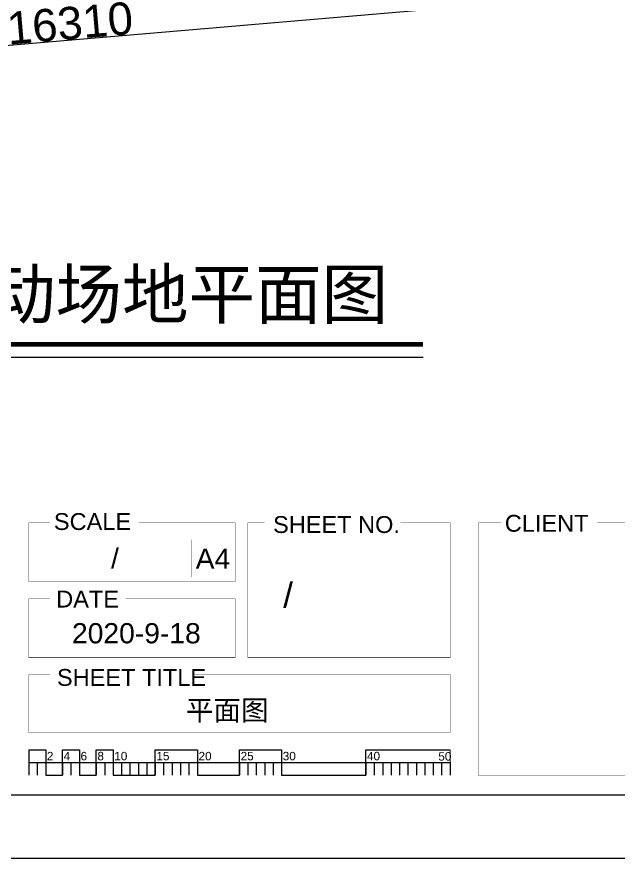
# Model space of a CAD drawing. Header units: inches. Extents: x -17552 to 36880, y -24560 to 13931.
# Drawn here: x -3825 to 5441, y -24560 to -11613 of the extents above; entities that cross this region are included whole.
import ezdxf
from ezdxf.enums import TextEntityAlignment as Align

# ---------------------------------------------------------------- set-up
doc = ezdxf.new("R2010")
doc.units = ezdxf.units.IN
doc.header["$MEASUREMENT"] = 0
doc.layers.add('DIM', color=3, linetype='Continuous')
doc.styles.get("Standard").update_dxf_attribs({"font": 'arial.ttf'})
doc.dimstyles.new('DIM-200MM', dxfattribs={"dimtxt": 200, "dimasz": 120, "dimexe": 10, "dimexo": 10, "dimgap": 0.7, "dimtad": 1, "dimdec": 0, "dimrnd": 5, "dimzin": 1, "dimdsep": 46, "dimtxsty": 'Standard', "dimblk": 'OBLIQUE', "dimcen": 0.5, "dimdle": 1, "dimclrd": 256, "dimclre": 256, "dimclrt": 7, "dimaunit": 1, "dimadec": 0, "dimazin": 0, "dimtfac": 1, "dimtdec": 0, "dimtix": 1, "dimtmove": 2, "dimatfit": 3, "dimfxl": 0, "dimtolj": 1, "dimtzin": 1, "dimarcsym": 0})

# ---------------------------------------------------------------- blocks, each defined once
blk = doc.blocks.new('_Oblique')
at = {"color": 0, "linetype": 'ByBlock', "lineweight": -2}
blk.add_line((-0.5, -0.5), (0.5, 0.5), dxfattribs=at)
blk = doc.blocks.new('*D42')
at = {"layer": 'DEFPOINTS', "color": 0, "transparency": 16777216}
for p in [(5016, -9839), (-11234, -11233), (5139, -11271)]:
    blk.add_point(p, dxfattribs=at)
at = {"layer": 'DIM', "lineweight": -2, "transparency": 16777216}
for p, q in [((5096, -10773), (5139, -11281)), ((-11113, -12665), (5140, -11271)), ((-11154, -12167), (-11111, -12675))]:
    blk.add_line(p, q, dxfattribs=at)
at = {"layer": 'DIM', "lineweight": -2, "transparency": 16777216, "xscale": 300, "yscale": 300, "zscale": 300}
for p, rotation in [((5139, -11271), 4.902385991342793), ((-11112, -12665), 184.9023859913428)]:
    blk.add_blockref('_Oblique', p, dxfattribs=dict(at, rotation=rotation))
at = {"layer": 'DIM', "color": 7, "transparency": 16777216, "insert": (-3008, -11713), "char_height": 500, "attachment_point": 5, "rotation": 4.9024}
blk.add_mtext('\\A1;16310', dxfattribs=at)

msp = doc.modelspace()

# ---------------------------------------------------------------- linework, layer by layer
at = {"color": 8}
msp.add_line((-3639.7, -23088.2), (2840.3, -23088.2), dxfattribs=at)
msp.add_lwpolyline([(-16774.6, 12959), (36102.2, 12959), (36102.2, -23588.2), (-16774.6, -23588.2)], close=True)
for points, const_width in [([(-8627.6, -16653.8), (2425.4, -16653.8)], 75), ([(-1949.8, -19401), (-464.5, -19401), (-464.5, -20308.2), (-3639.7, -20308.2), (-3639.7, -19401), (-3315.7, -19401)], 6.48), ([(2081.3, -19401), (2840.3, -19401), (2840.3, -21474.6), (-270.1, -21474.6), (-270.1, -19401), (-10.9, -19401)], 6.48), ([(5107.9, -19401), (24334.3, -19401), (24334.3, -23288.2), (3278.6, -23288.2), (3278.6, -19401), (3628.3, -19401)], 6.48), ([(-1131.2, -19661), (-1131.2, -20238.7)], 6.48), ([(-2152, -20567.4), (-464.5, -20567.4), (-464.5, -21474.6), (-3639.7, -21474.6), (-3639.7, -20567.4), (-3315.7, -20567.4)], 6.48), ([(-1118.4, -21733.8), (2840.3, -21733.8), (2840.3, -22627.8), (-3639.7, -22627.8), (-3639.7, -21733.8), (-3315.7, -21733.8)], 6.48), ([(-3380.5, -22893.8), (-3380.5, -23088.2)], 13), ([(-3121.3, -22893.8), (-3121.3, -23088.2)], 13), ([(-2862.1, -22893.8), (-2862.1, -23088.2)], 13), ([(-2602.9, -22893.8), (-2602.9, -23088.2)], 13), ([(-2343.7, -22893.8), (-2343.7, -23088.2)], 13), ([(-1695.7, -22893.8), (-1695.7, -23088.2)], 13), ([(-1047.7, -22893.8), (-1047.7, -23088.2)], 13), ([(-399.7, -22893.8), (-399.7, -23088.2)], 13), ([(248.3, -22893.8), (248.3, -23088.2)], 13), ([(1544.3, -22893.8), (1544.3, -23088.2)], 13), ([(2840.3, -22893.8), (2840.3, -23088.2)], 13)]:
    msp.add_lwpolyline(points, dxfattribs=dict(const_width=const_width))
for points in [[(-8627.6, -16851), (2425.4, -16851)], [(-17552.2, -21968.2), (-17552.2, -24560.2), (34287.8, -24560.2)], [(-3639.7, -22893.8), (-3639.7, -23282.6)], [(-3380.5, -23088.2), (-3380.5, -23282.6)], [(-1047.7, -23088.2), (-1047.7, -23282.6)], [(-399.7, -23088.2), (-399.7, -23282.6)], [(2840.3, -23088.2), (2840.3, -23282.6)]]:
    msp.add_lwpolyline(points)
for points in [[(-3639.7, -22893.8), (-3380.5, -22893.8), (-3380.5, -23282.6), (-3121.3, -23282.6), (-3121.3, -22893.8), (-2862.1, -22893.8), (-2862.1, -23282.6), (-2602.9, -23282.6), (-2602.9, -22893.8), (-2343.7, -22893.8), (-2343.7, -23282.6), (-1695.7, -23282.6), (-1695.7, -22893.8), (-1047.7, -22893.8), (-1047.7, -23282.6), (-399.7, -23282.6), (-399.7, -22893.8), (248.3, -22893.8), (248.3, -23282.6), (1544.3, -23282.6), (1544.3, -22893.8), (2840.3, -22893.8)], [(-3510.1, -23088.2), (-3510.1, -23282.6)], [(-3121.3, -23088.2), (-3121.3, -23282.6)], [(-2991.7, -23088.2), (-2991.7, -23282.6)], [(-2862.1, -23088.2), (-2862.1, -23282.6)], [(-2602.9, -23088.2), (-2602.9, -23282.6)], [(-2473.3, -23088.2), (-2473.3, -23282.6)], [(-2343.7, -23088.2), (-2343.7, -23282.6)], [(-2214.1, -23088.2), (-2214.1, -23282.6)], [(-2084.5, -23088.2), (-2084.5, -23282.6)], [(-1954.9, -23088.2), (-1954.9, -23282.6)], [(-1825.3, -23088.2), (-1825.3, -23282.6)], [(-1695.7, -23088.2), (-1695.7, -23282.6)], [(-1566.1, -23088.2), (-1566.1, -23282.6)], [(-1436.5, -23088.2), (-1436.5, -23282.6)], [(-1306.9, -23088.2), (-1306.9, -23282.6)], [(-1177.3, -23088.2), (-1177.3, -23282.6)], [(-270.1, -23088.2), (-270.1, -23282.6)], [(-140.5, -23088.2), (-140.5, -23282.6)], [(-10.9, -23088.2), (-10.9, -23282.6)], [(118.7, -23088.2), (118.7, -23282.6)], [(248.3, -23088.2), (248.3, -23282.6)], [(1544.3, -23088.2), (1544.3, -23282.6)], [(1673.9, -23088.2), (1673.9, -23282.6)], [(1803.5, -23088.2), (1803.5, -23282.6)], [(1933.1, -23088.2), (1933.1, -23282.6)], [(2062.7, -23088.2), (2062.7, -23282.6)], [(2192.3, -23088.2), (2192.3, -23282.6)], [(2321.9, -23088.2), (2321.9, -23282.6)], [(2451.5, -23088.2), (2451.5, -23282.6)], [(2581.1, -23088.2), (2581.1, -23282.6)], [(2710.7, -23088.2), (2710.7, -23282.6)]]:
    msp.add_lwpolyline(points, dxfattribs=at)

# ---------------------------------------------------------------- texts
for s, height, p in [('SCALE', 259.2, (-3254.2, -19509.6)), ('CLIENT', 259.2, (3681.9, -19536.5)), ('SHEET NO.', 259.2, (117.3, -19555.8)), ('A4', 311.04, (-1073.1, -20106.9)), ('DATE', 259.2, (-3218.7, -20702.7)), ('SHEET TITLE', 259.2, (-3207, -21908.3)), ('2', 129.6, (-3362.8, -23054.1)), ('4', 129.6, (-3103.6, -23054.1)), ('6', 129.6, (-2844.4, -23054.1)), ('8', 129.6, (-2585.2, -23054.1)), ('10', 129.6, (-2326, -23054.1)), ('15', 129.6, (-1678, -23054.1)), ('20', 129.6, (-1030, -23054.1)), ('25', 129.6, (-382, -23054.1)), ('30', 129.6, (266, -23054.1)), ('40', 129.6, (1562, -23054.1)), ('50', 129.6, (2659, -23058.8))]:
    msp.add_text(s, height=height).set_placement(p)
at = {"insert": (-8341.7, -15505.8), "char_height": 750, "width": 11237.228, "attachment_point": 1}
msp.add_mtext('{\\fSimSun|b0|i0|c134|p2;1F东厅活动场地平面图}', dxfattribs=at)
for tag, text, p in [('/', 'AS NOTED', (-2254.3, -20102)), ('2020-9-18', '2020-7-22', (-995.4, -21254))]:
    msp.add_attdef(tag, text=text, height=311.04).set_placement(p, align=Align.RIGHT)
for tag, p, s, height in [('/', (272.8, -20707.3), 'SHEET NO.', 388.8), ('平面图', (-1224.5, -22440.1), 'SHEET-TITLE', 311.04)]:
    msp.add_attdef(tag, p, s, height=height)

# ---------------------------------------------------------------- dimensions: what is measured, and where the dimension line sits
at = {"layer": 'DIM'}
dim = msp.add_aligned_dim(p1=(-11234.4, -11233), p2=(5015.8, -9839.2), distance=-1437.5, dimstyle='DIM-200MM', override={"dimtxt": 500, "dimasz": 300}, dxfattribs=at)
dim.commit()
dim.dimension.update_dxf_attribs({"geometry": '*D42', "text_midpoint": (-3008.3, -11713.1)})

doc.saveas('drawing.dxf')
